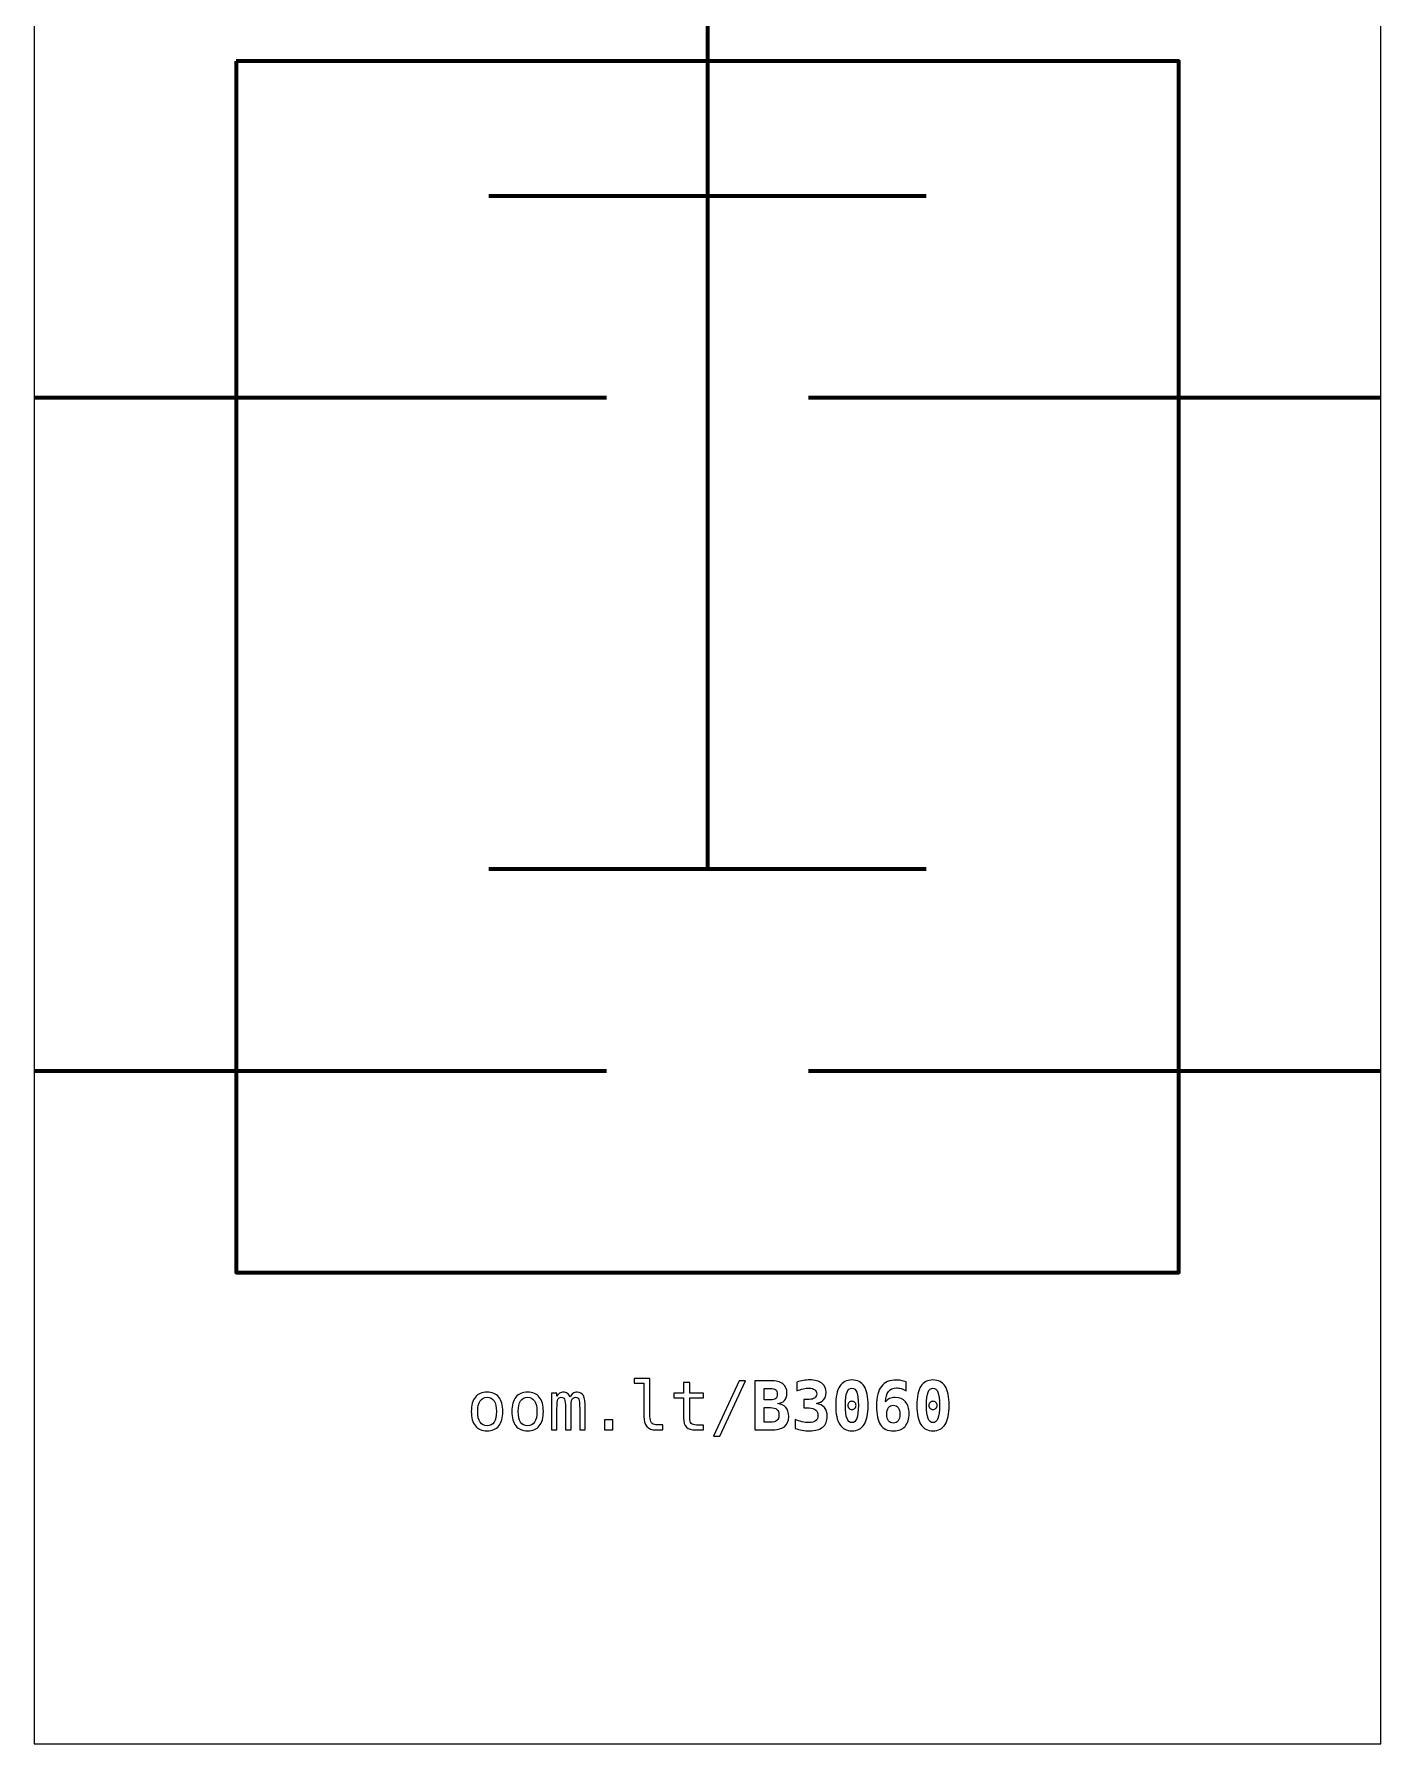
# Model space of a CAD drawing. Header units: centimetres. Extents: x -11.5 to -9.5, y -15.85 to -11.85.
# Drawn here: x -11.5 to -9.5, y -15.85 to -13.31 of the extents above; entities that cross this region are included whole.
import ezdxf

# ---------------------------------------------------------------- set-up
doc = ezdxf.new("R2010")
doc.units = ezdxf.units.CM
doc.header["$MEASUREMENT"] = 0
doc.layers.add('Layer 1', color=7, linetype='Continuous')

msp = doc.modelspace()

# ---------------------------------------------------------------- linework, layer by layer
at = {"layer": 'Layer 1', "color": 7}
msp.add_open_spline([(-11.5, -11.85), (-11.5, -11.85), (-9.5, -11.85), (-9.5, -11.85), (-9.5, -11.85), (-9.5, -11.85), (-9.5, -15.85), (-9.5, -15.85), (-9.5, -15.85), (-9.5, -15.85), (-11.5, -15.85), (-11.5, -15.85), (-11.5, -15.85), (-11.5, -15.85), (-11.5, -11.85), (-11.5, -11.85)], degree=3, knots=[0, 0, 0, 0, 0.25, 0.25, 0.25, 0.25, 0.5, 0.5, 0.5, 0.5, 0.75, 0.75, 0.75, 0.75, 1, 1, 1, 1], dxfattribs=at)
at = {"layer": 'Layer 1', "color": 250, "lineweight": 106}
for points in [[(-10.5, -13.04999), (-10.5, -13.04999), (-10.5, -14.54999), (-10.5, -14.54999)], [(-10.825, -13.55), (-10.825, -13.55), (-10.17501, -13.54998), (-10.17501, -13.54998)], [(-11.5, -13.85), (-11.5, -13.85), (-10.65001, -13.84998), (-10.65001, -13.84998)], [(-10.35, -13.85), (-10.35, -13.85), (-9.50001, -13.84998), (-9.50001, -13.84998)], [(-10.825, -14.55), (-10.825, -14.55), (-10.17501, -14.54998), (-10.17501, -14.54998)], [(-11.5, -14.85), (-11.5, -14.85), (-10.65001, -14.84998), (-10.65001, -14.84998)], [(-10.35, -14.85), (-10.35, -14.85), (-9.50001, -14.84998), (-9.50001, -14.84998)]]:
    msp.add_open_spline(points, degree=3, dxfattribs=at)
at = {"layer": 'Layer 1', "color": 250, "lineweight": 100}
msp.add_open_spline([(-11.2, -13.35), (-11.2, -13.35), (-9.8, -13.35), (-9.8, -13.35), (-9.8, -13.35), (-9.8, -13.35), (-9.8, -15.15), (-9.8, -15.15), (-9.8, -15.15), (-9.8, -15.15), (-11.2, -15.15), (-11.2, -15.15), (-11.2, -15.15), (-11.2, -15.15), (-11.2, -13.35), (-11.2, -13.35)], degree=3, knots=[0, 0, 0, 0, 0.25, 0.25, 0.25, 0.25, 0.5, 0.5, 0.5, 0.5, 0.75, 0.75, 0.75, 0.75, 1, 1, 1, 1], dxfattribs=at)
at = {"layer": 'Layer 1', "color": 250}
for points, knots in [([(-10.58546, -15.3638), (-10.58546, -15.36784), (-10.58472, -15.37087), (-10.58324, -15.37292), (-10.58324, -15.37292), (-10.58176, -15.37497), (-10.57957, -15.376), (-10.57667, -15.376), (-10.57667, -15.376), (-10.57667, -15.376), (-10.56617, -15.376), (-10.56617, -15.376), (-10.56617, -15.376), (-10.56617, -15.376), (-10.56617, -15.38362), (-10.56617, -15.38362), (-10.56617, -15.38362), (-10.56617, -15.38362), (-10.57754, -15.38362), (-10.57754, -15.38362), (-10.57754, -15.38362), (-10.58292, -15.38362), (-10.58707, -15.38189), (-10.59002, -15.37844), (-10.59002, -15.37844), (-10.59297, -15.37499), (-10.59444, -15.3701), (-10.59444, -15.3638), (-10.59444, -15.3638), (-10.59444, -15.3638), (-10.59444, -15.31413), (-10.59444, -15.31413), (-10.59444, -15.31413), (-10.59444, -15.31413), (-10.60884, -15.31413), (-10.60884, -15.31413), (-10.60884, -15.31413), (-10.60884, -15.31413), (-10.60884, -15.3071), (-10.60884, -15.3071), (-10.60884, -15.3071), (-10.60884, -15.3071), (-10.58546, -15.3071), (-10.58546, -15.3071), (-10.58546, -15.3071), (-10.58546, -15.3071), (-10.58546, -15.3638), (-10.58546, -15.3638)], [0, 0, 0, 0, 0.0833333, 0.0833333, 0.0833333, 0.0833333, 0.1666667, 0.1666667, 0.1666667, 0.1666667, 0.25, 0.25, 0.25, 0.25, 0.3333333, 0.3333333, 0.3333333, 0.3333333, 0.4166667, 0.4166667, 0.4166667, 0.4166667, 0.5, 0.5, 0.5, 0.5, 0.5833333, 0.5833333, 0.5833333, 0.5833333, 0.6666667, 0.6666667, 0.6666667, 0.6666667, 0.75, 0.75, 0.75, 0.75, 0.8333333, 0.8333333, 0.8333333, 0.8333333, 0.9166667, 0.9166667, 0.9166667, 0.9166667, 1, 1, 1, 1]), ([(-10.52646, -15.3134), (-10.52646, -15.3134), (-10.52646, -15.32893), (-10.52646, -15.32893), (-10.52646, -15.32893), (-10.52646, -15.32893), (-10.50604, -15.32893), (-10.50604, -15.32893), (-10.50604, -15.32893), (-10.50604, -15.32893), (-10.50604, -15.33592), (-10.50604, -15.33592), (-10.50604, -15.33592), (-10.50604, -15.33592), (-10.52646, -15.33592), (-10.52646, -15.33592), (-10.52646, -15.33592), (-10.52646, -15.33592), (-10.52646, -15.3656), (-10.52646, -15.3656), (-10.52646, -15.3656), (-10.52646, -15.36964), (-10.5257, -15.37245), (-10.52416, -15.37404), (-10.52416, -15.37404), (-10.52263, -15.37564), (-10.51996, -15.37644), (-10.51616, -15.37644), (-10.51616, -15.37644), (-10.51616, -15.37644), (-10.50604, -15.37644), (-10.50604, -15.37644), (-10.50604, -15.37644), (-10.50604, -15.37644), (-10.50604, -15.38362), (-10.50604, -15.38362), (-10.50604, -15.38362), (-10.50604, -15.38362), (-10.51703, -15.38362), (-10.51703, -15.38362), (-10.51703, -15.38362), (-10.52378, -15.38362), (-10.52853, -15.38227), (-10.5313, -15.37957), (-10.5313, -15.37957), (-10.53406, -15.37687), (-10.53545, -15.3722), (-10.53545, -15.3656), (-10.53545, -15.3656), (-10.53545, -15.3656), (-10.53545, -15.33592), (-10.53545, -15.33592), (-10.53545, -15.33592), (-10.53545, -15.33592), (-10.55005, -15.33592), (-10.55005, -15.33592), (-10.55005, -15.33592), (-10.55005, -15.33592), (-10.55005, -15.32893), (-10.55005, -15.32893), (-10.55005, -15.32893), (-10.55005, -15.32893), (-10.53545, -15.32893), (-10.53545, -15.32893), (-10.53545, -15.32893), (-10.53545, -15.32893), (-10.53545, -15.3134), (-10.53545, -15.3134), (-10.53545, -15.3134), (-10.53545, -15.3134), (-10.52646, -15.3134), (-10.52646, -15.3134)], [0, 0, 0, 0, 0.0555556, 0.0555556, 0.0555556, 0.0555556, 0.1111111, 0.1111111, 0.1111111, 0.1111111, 0.1666667, 0.1666667, 0.1666667, 0.1666667, 0.2222222, 0.2222222, 0.2222222, 0.2222222, 0.2777778, 0.2777778, 0.2777778, 0.2777778, 0.3333333, 0.3333333, 0.3333333, 0.3333333, 0.3888889, 0.3888889, 0.3888889, 0.3888889, 0.4444444, 0.4444444, 0.4444444, 0.4444444, 0.5, 0.5, 0.5, 0.5, 0.5555556, 0.5555556, 0.5555556, 0.5555556, 0.6111111, 0.6111111, 0.6111111, 0.6111111, 0.6666667, 0.6666667, 0.6666667, 0.6666667, 0.7222222, 0.7222222, 0.7222222, 0.7222222, 0.7777778, 0.7777778, 0.7777778, 0.7777778, 0.8333333, 0.8333333, 0.8333333, 0.8333333, 0.8888889, 0.8888889, 0.8888889, 0.8888889, 0.9444444, 0.9444444, 0.9444444, 0.9444444, 1, 1, 1, 1]), ([(-10.45282, -15.31071), (-10.45282, -15.31071), (-10.44353, -15.31071), (-10.44353, -15.31071), (-10.44353, -15.31071), (-10.44353, -15.31071), (-10.48192, -15.3929), (-10.48192, -15.3929), (-10.48192, -15.3929), (-10.48192, -15.3929), (-10.49126, -15.3929), (-10.49126, -15.3929), (-10.49126, -15.3929), (-10.49126, -15.3929), (-10.45282, -15.31071), (-10.45282, -15.31071)], [0, 0, 0, 0, 0.25, 0.25, 0.25, 0.25, 0.5, 0.5, 0.5, 0.5, 0.75, 0.75, 0.75, 0.75, 1, 1, 1, 1]), ([(-10.42993, -15.31061), (-10.42993, -15.31061), (-10.40644, -15.31061), (-10.40644, -15.31061), (-10.40644, -15.31061), (-10.39833, -15.31061), (-10.39224, -15.31215), (-10.38816, -15.31523), (-10.38816, -15.31523), (-10.38407, -15.3183), (-10.38202, -15.3229), (-10.38202, -15.32901), (-10.38202, -15.32901), (-10.38202, -15.33372), (-10.38322, -15.33737), (-10.38564, -15.34), (-10.38564, -15.34), (-10.38804, -15.34265), (-10.39158, -15.34417), (-10.39623, -15.3446), (-10.39623, -15.3446), (-10.39066, -15.34515), (-10.38648, -15.34702), (-10.38366, -15.35022), (-10.38366, -15.35022), (-10.38084, -15.3534), (-10.37944, -15.35787), (-10.37944, -15.3636), (-10.37944, -15.3636), (-10.37944, -15.37064), (-10.38156, -15.37572), (-10.38579, -15.37889), (-10.38579, -15.37889), (-10.39003, -15.38204), (-10.39691, -15.38362), (-10.40644, -15.38362), (-10.40644, -15.38362), (-10.40644, -15.38362), (-10.42993, -15.38362), (-10.42993, -15.38362), (-10.42993, -15.38362), (-10.42993, -15.38362), (-10.42993, -15.31061), (-10.42993, -15.31061)], [0, 0, 0, 0, 0.0909091, 0.0909091, 0.0909091, 0.0909091, 0.1818182, 0.1818182, 0.1818182, 0.1818182, 0.2727273, 0.2727273, 0.2727273, 0.2727273, 0.3636364, 0.3636364, 0.3636364, 0.3636364, 0.4545455, 0.4545455, 0.4545455, 0.4545455, 0.5454545, 0.5454545, 0.5454545, 0.5454545, 0.6363636, 0.6363636, 0.6363636, 0.6363636, 0.7272727, 0.7272727, 0.7272727, 0.7272727, 0.8181818, 0.8181818, 0.8181818, 0.8181818, 0.9090909, 0.9090909, 0.9090909, 0.9090909, 1, 1, 1, 1]), ([(-10.34902, -15.351), (-10.34902, -15.351), (-10.35673, -15.351), (-10.35673, -15.351), (-10.35673, -15.351), (-10.35673, -15.351), (-10.35673, -15.3383), (-10.35673, -15.3383), (-10.35673, -15.3383), (-10.35673, -15.3383), (-10.34902, -15.3383), (-10.34902, -15.3383), (-10.34902, -15.3383), (-10.34545, -15.3383), (-10.34267, -15.3376), (-10.3407, -15.33618), (-10.3407, -15.33618), (-10.33873, -15.33477), (-10.33775, -15.33276), (-10.33775, -15.3302), (-10.33775, -15.3302), (-10.33775, -15.3275), (-10.33873, -15.32538), (-10.3407, -15.32386), (-10.3407, -15.32386), (-10.34267, -15.32235), (-10.34545, -15.3216), (-10.34902, -15.3216), (-10.34902, -15.3216), (-10.35175, -15.3216), (-10.35468, -15.32195), (-10.3578, -15.32263), (-10.3578, -15.32263), (-10.36094, -15.32331), (-10.36417, -15.32431), (-10.36752, -15.32561), (-10.36752, -15.32561), (-10.36752, -15.32561), (-10.36752, -15.31253), (-10.36752, -15.31253), (-10.36752, -15.31253), (-10.36417, -15.31151), (-10.36087, -15.31075), (-10.35762, -15.3102), (-10.35762, -15.3102), (-10.35435, -15.30966), (-10.35123, -15.3094), (-10.34823, -15.3094), (-10.34823, -15.3094), (-10.34055, -15.3094), (-10.33457, -15.31108), (-10.33028, -15.31443), (-10.33028, -15.31443), (-10.32598, -15.31778), (-10.32383, -15.3224), (-10.32383, -15.3283), (-10.32383, -15.3283), (-10.32383, -15.33261), (-10.32506, -15.33617), (-10.32755, -15.33892), (-10.32755, -15.33892), (-10.33002, -15.34167), (-10.33355, -15.34347), (-10.33813, -15.3443), (-10.33813, -15.3443), (-10.33293, -15.34522), (-10.32895, -15.3473), (-10.32622, -15.35053), (-10.32622, -15.35053), (-10.32348, -15.35377), (-10.32211, -15.35803), (-10.32211, -15.3633), (-10.32211, -15.3633), (-10.32211, -15.37037), (-10.32438, -15.37575), (-10.3289, -15.37947), (-10.3289, -15.37947), (-10.33343, -15.38319), (-10.34, -15.38504), (-10.34863, -15.38504), (-10.34863, -15.38504), (-10.3523, -15.38504), (-10.35592, -15.38472), (-10.35949, -15.3841), (-10.35949, -15.3841), (-10.36305, -15.38349), (-10.36647, -15.38259), (-10.36972, -15.38142), (-10.36972, -15.38142), (-10.36972, -15.38142), (-10.36972, -15.36804), (-10.36972, -15.36804), (-10.36972, -15.36804), (-10.36665, -15.36957), (-10.36335, -15.37074), (-10.3598, -15.37154), (-10.3598, -15.37154), (-10.35627, -15.37234), (-10.35253, -15.37274), (-10.34863, -15.37274), (-10.34863, -15.37274), (-10.34472, -15.37274), (-10.34163, -15.37184), (-10.33935, -15.37002), (-10.33935, -15.37002), (-10.33707, -15.36822), (-10.33593, -15.36578), (-10.33593, -15.36272), (-10.33593, -15.36272), (-10.33593, -15.35898), (-10.33707, -15.35608), (-10.33935, -15.35405), (-10.33935, -15.35405), (-10.34163, -15.35202), (-10.34485, -15.351), (-10.34902, -15.351)], [0, 0, 0, 0, 0.0344828, 0.0344828, 0.0344828, 0.0344828, 0.0689655, 0.0689655, 0.0689655, 0.0689655, 0.1034483, 0.1034483, 0.1034483, 0.1034483, 0.137931, 0.137931, 0.137931, 0.137931, 0.1724138, 0.1724138, 0.1724138, 0.1724138, 0.2068966, 0.2068966, 0.2068966, 0.2068966, 0.2413793, 0.2413793, 0.2413793, 0.2413793, 0.2758621, 0.2758621, 0.2758621, 0.2758621, 0.3103448, 0.3103448, 0.3103448, 0.3103448, 0.3448276, 0.3448276, 0.3448276, 0.3448276, 0.3793103, 0.3793103, 0.3793103, 0.3793103, 0.4137931, 0.4137931, 0.4137931, 0.4137931, 0.4482759, 0.4482759, 0.4482759, 0.4482759, 0.4827586, 0.4827586, 0.4827586, 0.4827586, 0.5172414, 0.5172414, 0.5172414, 0.5172414, 0.5517241, 0.5517241, 0.5517241, 0.5517241, 0.5862069, 0.5862069, 0.5862069, 0.5862069, 0.6206897, 0.6206897, 0.6206897, 0.6206897, 0.6551724, 0.6551724, 0.6551724, 0.6551724, 0.6896552, 0.6896552, 0.6896552, 0.6896552, 0.7241379, 0.7241379, 0.7241379, 0.7241379, 0.7586207, 0.7586207, 0.7586207, 0.7586207, 0.7931034, 0.7931034, 0.7931034, 0.7931034, 0.8275862, 0.8275862, 0.8275862, 0.8275862, 0.862069, 0.862069, 0.862069, 0.862069, 0.8965517, 0.8965517, 0.8965517, 0.8965517, 0.9310345, 0.9310345, 0.9310345, 0.9310345, 0.9655172, 0.9655172, 0.9655172, 0.9655172, 1, 1, 1, 1]), ([(-10.30961, -15.34723), (-10.30961, -15.33462), (-10.30761, -15.32515), (-10.30361, -15.31885), (-10.30361, -15.31885), (-10.29959, -15.31255), (-10.29357, -15.3094), (-10.28552, -15.3094), (-10.28552, -15.3094), (-10.27746, -15.3094), (-10.27142, -15.31253), (-10.26741, -15.31881), (-10.26741, -15.31881), (-10.2634, -15.3251), (-10.2614, -15.33458), (-10.2614, -15.34723), (-10.2614, -15.34723), (-10.2614, -15.35987), (-10.2634, -15.36934), (-10.26741, -15.37562), (-10.26741, -15.37562), (-10.27142, -15.3819), (-10.27746, -15.38504), (-10.28552, -15.38504), (-10.28552, -15.38504), (-10.29357, -15.38504), (-10.29959, -15.38189), (-10.30361, -15.37559), (-10.30361, -15.37559), (-10.30761, -15.36929), (-10.30961, -15.35983), (-10.30961, -15.34723)], [0, 0, 0, 0, 0.125, 0.125, 0.125, 0.125, 0.25, 0.25, 0.25, 0.25, 0.375, 0.375, 0.375, 0.375, 0.5, 0.5, 0.5, 0.5, 0.625, 0.625, 0.625, 0.625, 0.75, 0.75, 0.75, 0.75, 0.875, 0.875, 0.875, 0.875, 1, 1, 1, 1]), ([(-10.20511, -15.31243), (-10.20511, -15.31243), (-10.20511, -15.32551), (-10.20511, -15.32551), (-10.20511, -15.32551), (-10.20768, -15.32405), (-10.21015, -15.32295), (-10.21251, -15.32221), (-10.21251, -15.32221), (-10.21486, -15.32148), (-10.21713, -15.32111), (-10.21931, -15.32111), (-10.21931, -15.32111), (-10.22451, -15.32111), (-10.22848, -15.32286), (-10.2312, -15.32636), (-10.2312, -15.32636), (-10.23391, -15.32986), (-10.23533, -15.33503), (-10.23546, -15.34187), (-10.23546, -15.34187), (-10.23393, -15.33975), (-10.23198, -15.33817), (-10.22961, -15.3371), (-10.22961, -15.3371), (-10.22723, -15.33605), (-10.22443, -15.33552), (-10.22121, -15.33552), (-10.22121, -15.33552), (-10.21463, -15.33552), (-10.20956, -15.3376), (-10.20598, -15.34175), (-10.20598, -15.34175), (-10.20239, -15.3459), (-10.20061, -15.35178), (-10.20061, -15.3594), (-10.20061, -15.3594), (-10.20061, -15.36757), (-10.20263, -15.3739), (-10.20665, -15.3784), (-10.20665, -15.3784), (-10.21066, -15.38289), (-10.21631, -15.38514), (-10.22361, -15.38514), (-10.22361, -15.38514), (-10.2325, -15.38514), (-10.23895, -15.38215), (-10.24297, -15.3762), (-10.24297, -15.3762), (-10.24698, -15.37024), (-10.249, -15.36062), (-10.249, -15.34733), (-10.249, -15.34733), (-10.249, -15.33472), (-10.24655, -15.32525), (-10.24163, -15.31895), (-10.24163, -15.31895), (-10.23671, -15.31265), (-10.22935, -15.3095), (-10.21951, -15.3095), (-10.21951, -15.3095), (-10.21723, -15.3095), (-10.21488, -15.30975), (-10.21246, -15.31023), (-10.21246, -15.31023), (-10.21003, -15.31071), (-10.20758, -15.31145), (-10.20511, -15.31243)], [0, 0, 0, 0, 0.0588235, 0.0588235, 0.0588235, 0.0588235, 0.1176471, 0.1176471, 0.1176471, 0.1176471, 0.1764706, 0.1764706, 0.1764706, 0.1764706, 0.2352941, 0.2352941, 0.2352941, 0.2352941, 0.2941176, 0.2941176, 0.2941176, 0.2941176, 0.3529412, 0.3529412, 0.3529412, 0.3529412, 0.4117647, 0.4117647, 0.4117647, 0.4117647, 0.4705882, 0.4705882, 0.4705882, 0.4705882, 0.5294118, 0.5294118, 0.5294118, 0.5294118, 0.5882353, 0.5882353, 0.5882353, 0.5882353, 0.6470588, 0.6470588, 0.6470588, 0.6470588, 0.7058824, 0.7058824, 0.7058824, 0.7058824, 0.7647059, 0.7647059, 0.7647059, 0.7647059, 0.8235294, 0.8235294, 0.8235294, 0.8235294, 0.8823529, 0.8823529, 0.8823529, 0.8823529, 0.9411765, 0.9411765, 0.9411765, 0.9411765, 1, 1, 1, 1]), ([(-10.18919, -15.34723), (-10.18919, -15.33462), (-10.18719, -15.32515), (-10.18319, -15.31885), (-10.18319, -15.31885), (-10.17917, -15.31255), (-10.17315, -15.3094), (-10.1651, -15.3094), (-10.1651, -15.3094), (-10.15704, -15.3094), (-10.151, -15.31253), (-10.14699, -15.31881), (-10.14699, -15.31881), (-10.14298, -15.3251), (-10.14098, -15.33458), (-10.14098, -15.34723), (-10.14098, -15.34723), (-10.14098, -15.35987), (-10.14298, -15.36934), (-10.14699, -15.37562), (-10.14699, -15.37562), (-10.151, -15.3819), (-10.15704, -15.38504), (-10.1651, -15.38504), (-10.1651, -15.38504), (-10.17315, -15.38504), (-10.17917, -15.38189), (-10.18319, -15.37559), (-10.18319, -15.37559), (-10.18719, -15.36929), (-10.18919, -15.35983), (-10.18919, -15.34723)], [0, 0, 0, 0, 0.125, 0.125, 0.125, 0.125, 0.25, 0.25, 0.25, 0.25, 0.375, 0.375, 0.375, 0.375, 0.5, 0.5, 0.5, 0.5, 0.625, 0.625, 0.625, 0.625, 0.75, 0.75, 0.75, 0.75, 0.875, 0.875, 0.875, 0.875, 1, 1, 1, 1]), ([(-10.82741, -15.32761), (-10.81983, -15.32761), (-10.81403, -15.33006), (-10.81001, -15.33498), (-10.81001, -15.33498), (-10.80599, -15.3399), (-10.80398, -15.34702), (-10.80398, -15.35632), (-10.80398, -15.35632), (-10.80398, -15.36567), (-10.80598, -15.37279), (-10.80998, -15.37769), (-10.80998, -15.37769), (-10.814, -15.38259), (-10.8198, -15.38504), (-10.82741, -15.38504), (-10.82741, -15.38504), (-10.83501, -15.38504), (-10.8408, -15.38259), (-10.84482, -15.37769), (-10.84482, -15.37769), (-10.84882, -15.37279), (-10.85082, -15.36567), (-10.85082, -15.35632), (-10.85082, -15.35632), (-10.85082, -15.34702), (-10.84882, -15.3399), (-10.84482, -15.33498), (-10.84482, -15.33498), (-10.8408, -15.33006), (-10.83501, -15.32761), (-10.82741, -15.32761)], [0, 0, 0, 0, 0.125, 0.125, 0.125, 0.125, 0.25, 0.25, 0.25, 0.25, 0.375, 0.375, 0.375, 0.375, 0.5, 0.5, 0.5, 0.5, 0.625, 0.625, 0.625, 0.625, 0.75, 0.75, 0.75, 0.75, 0.875, 0.875, 0.875, 0.875, 1, 1, 1, 1]), ([(-10.82741, -15.33523), (-10.83198, -15.33523), (-10.83543, -15.337), (-10.83778, -15.34055), (-10.83778, -15.34055), (-10.84013, -15.3441), (-10.8413, -15.34937), (-10.8413, -15.35632), (-10.8413, -15.35632), (-10.8413, -15.36325), (-10.84013, -15.3685), (-10.83778, -15.37207), (-10.83778, -15.37207), (-10.83543, -15.37564), (-10.83198, -15.37742), (-10.82741, -15.37742), (-10.82741, -15.37742), (-10.82283, -15.37742), (-10.81936, -15.37564), (-10.81701, -15.37207), (-10.81701, -15.37207), (-10.81466, -15.3685), (-10.8135, -15.36325), (-10.8135, -15.35632), (-10.8135, -15.35632), (-10.8135, -15.34937), (-10.81466, -15.3441), (-10.81701, -15.34055), (-10.81701, -15.34055), (-10.81936, -15.337), (-10.82283, -15.33523), (-10.82741, -15.33523)], [0, 0, 0, 0, 0.125, 0.125, 0.125, 0.125, 0.25, 0.25, 0.25, 0.25, 0.375, 0.375, 0.375, 0.375, 0.5, 0.5, 0.5, 0.5, 0.625, 0.625, 0.625, 0.625, 0.75, 0.75, 0.75, 0.75, 0.875, 0.875, 0.875, 0.875, 1, 1, 1, 1]), ([(-10.7672, -15.32761), (-10.75962, -15.32761), (-10.75382, -15.33006), (-10.7498, -15.33498), (-10.7498, -15.33498), (-10.74578, -15.3399), (-10.74377, -15.34702), (-10.74377, -15.35632), (-10.74377, -15.35632), (-10.74377, -15.36567), (-10.74577, -15.37279), (-10.74977, -15.37769), (-10.74977, -15.37769), (-10.75379, -15.38259), (-10.75959, -15.38504), (-10.7672, -15.38504), (-10.7672, -15.38504), (-10.7748, -15.38504), (-10.78059, -15.38259), (-10.78461, -15.37769), (-10.78461, -15.37769), (-10.78861, -15.37279), (-10.79061, -15.36567), (-10.79061, -15.35632), (-10.79061, -15.35632), (-10.79061, -15.34702), (-10.78861, -15.3399), (-10.78461, -15.33498), (-10.78461, -15.33498), (-10.78059, -15.33006), (-10.7748, -15.32761), (-10.7672, -15.32761)], [0, 0, 0, 0, 0.125, 0.125, 0.125, 0.125, 0.25, 0.25, 0.25, 0.25, 0.375, 0.375, 0.375, 0.375, 0.5, 0.5, 0.5, 0.5, 0.625, 0.625, 0.625, 0.625, 0.75, 0.75, 0.75, 0.75, 0.875, 0.875, 0.875, 0.875, 1, 1, 1, 1]), ([(-10.7672, -15.33523), (-10.77177, -15.33523), (-10.77522, -15.337), (-10.77757, -15.34055), (-10.77757, -15.34055), (-10.77992, -15.3441), (-10.78109, -15.34937), (-10.78109, -15.35632), (-10.78109, -15.35632), (-10.78109, -15.36325), (-10.77992, -15.3685), (-10.77757, -15.37207), (-10.77757, -15.37207), (-10.77522, -15.37564), (-10.77177, -15.37742), (-10.7672, -15.37742), (-10.7672, -15.37742), (-10.76262, -15.37742), (-10.75915, -15.37564), (-10.7568, -15.37207), (-10.7568, -15.37207), (-10.75445, -15.3685), (-10.75329, -15.36325), (-10.75329, -15.35632), (-10.75329, -15.35632), (-10.75329, -15.34937), (-10.75445, -15.3441), (-10.7568, -15.34055), (-10.7568, -15.34055), (-10.75915, -15.337), (-10.76262, -15.33523), (-10.7672, -15.33523)], [0, 0, 0, 0, 0.125, 0.125, 0.125, 0.125, 0.25, 0.25, 0.25, 0.25, 0.375, 0.375, 0.375, 0.375, 0.5, 0.5, 0.5, 0.5, 0.625, 0.625, 0.625, 0.625, 0.75, 0.75, 0.75, 0.75, 0.875, 0.875, 0.875, 0.875, 1, 1, 1, 1]), ([(-10.70408, -15.3345), (-10.70298, -15.33215), (-10.70156, -15.33041), (-10.69984, -15.3293), (-10.69984, -15.3293), (-10.69814, -15.32818), (-10.69608, -15.32761), (-10.69368, -15.32761), (-10.69368, -15.32761), (-10.68928, -15.32761), (-10.68617, -15.32931), (-10.68437, -15.33271), (-10.68437, -15.33271), (-10.68256, -15.33612), (-10.68166, -15.34252), (-10.68166, -15.35193), (-10.68166, -15.35193), (-10.68166, -15.35193), (-10.68166, -15.38362), (-10.68166, -15.38362), (-10.68166, -15.38362), (-10.68166, -15.38362), (-10.68986, -15.38362), (-10.68986, -15.38362), (-10.68986, -15.38362), (-10.68986, -15.38362), (-10.68986, -15.35232), (-10.68986, -15.35232), (-10.68986, -15.35232), (-10.68986, -15.3446), (-10.69029, -15.33982), (-10.69116, -15.33793), (-10.69116, -15.33793), (-10.69201, -15.33607), (-10.69359, -15.33513), (-10.69588, -15.33513), (-10.69588, -15.33513), (-10.69848, -15.33513), (-10.70026, -15.33613), (-10.70123, -15.33813), (-10.70123, -15.33813), (-10.70218, -15.34013), (-10.70266, -15.34487), (-10.70266, -15.35232), (-10.70266, -15.35232), (-10.70266, -15.35232), (-10.70266, -15.38362), (-10.70266, -15.38362), (-10.70266, -15.38362), (-10.70266, -15.38362), (-10.71086, -15.38362), (-10.71086, -15.38362), (-10.71086, -15.38362), (-10.71086, -15.38362), (-10.71086, -15.35232), (-10.71086, -15.35232), (-10.71086, -15.35232), (-10.71086, -15.3445), (-10.71133, -15.33968), (-10.71226, -15.33787), (-10.71226, -15.33787), (-10.71318, -15.33605), (-10.71484, -15.33513), (-10.71726, -15.33513), (-10.71726, -15.33513), (-10.71964, -15.33513), (-10.7213, -15.33613), (-10.72221, -15.33813), (-10.72221, -15.33813), (-10.72315, -15.34013), (-10.72361, -15.34487), (-10.72361, -15.35232), (-10.72361, -15.35232), (-10.72361, -15.35232), (-10.72361, -15.38362), (-10.72361, -15.38362), (-10.72361, -15.38362), (-10.72361, -15.38362), (-10.73176, -15.38362), (-10.73176, -15.38362), (-10.73176, -15.38362), (-10.73176, -15.38362), (-10.73176, -15.32893), (-10.73176, -15.32893), (-10.73176, -15.32893), (-10.73176, -15.32893), (-10.72361, -15.32893), (-10.72361, -15.32893), (-10.72361, -15.32893), (-10.72361, -15.32893), (-10.72361, -15.33361), (-10.72361, -15.33361), (-10.72361, -15.33361), (-10.72255, -15.33166), (-10.7212, -15.33018), (-10.71958, -15.32915), (-10.71958, -15.32915), (-10.71798, -15.32813), (-10.71614, -15.32761), (-10.71409, -15.32761), (-10.71409, -15.32761), (-10.71161, -15.32761), (-10.70956, -15.32818), (-10.70791, -15.32931), (-10.70791, -15.32931), (-10.70626, -15.33046), (-10.70499, -15.33218), (-10.70408, -15.3345)], [0, 0, 0, 0, 0.037037, 0.037037, 0.037037, 0.037037, 0.0740741, 0.0740741, 0.0740741, 0.0740741, 0.1111111, 0.1111111, 0.1111111, 0.1111111, 0.1481481, 0.1481481, 0.1481481, 0.1481481, 0.1851852, 0.1851852, 0.1851852, 0.1851852, 0.2222222, 0.2222222, 0.2222222, 0.2222222, 0.2592593, 0.2592593, 0.2592593, 0.2592593, 0.2962963, 0.2962963, 0.2962963, 0.2962963, 0.3333333, 0.3333333, 0.3333333, 0.3333333, 0.3703704, 0.3703704, 0.3703704, 0.3703704, 0.4074074, 0.4074074, 0.4074074, 0.4074074, 0.4444444, 0.4444444, 0.4444444, 0.4444444, 0.4814815, 0.4814815, 0.4814815, 0.4814815, 0.5185185, 0.5185185, 0.5185185, 0.5185185, 0.5555556, 0.5555556, 0.5555556, 0.5555556, 0.5925926, 0.5925926, 0.5925926, 0.5925926, 0.6296296, 0.6296296, 0.6296296, 0.6296296, 0.6666667, 0.6666667, 0.6666667, 0.6666667, 0.7037037, 0.7037037, 0.7037037, 0.7037037, 0.7407407, 0.7407407, 0.7407407, 0.7407407, 0.7777778, 0.7777778, 0.7777778, 0.7777778, 0.8148148, 0.8148148, 0.8148148, 0.8148148, 0.8518519, 0.8518519, 0.8518519, 0.8518519, 0.8888889, 0.8888889, 0.8888889, 0.8888889, 0.9259259, 0.9259259, 0.9259259, 0.9259259, 0.962963, 0.962963, 0.962963, 0.962963, 1, 1, 1, 1]), ([(-10.41601, -15.32208), (-10.41601, -15.32208), (-10.41601, -15.33903), (-10.41601, -15.33903), (-10.41601, -15.33903), (-10.41601, -15.33903), (-10.40644, -15.33903), (-10.40644, -15.33903), (-10.40644, -15.33903), (-10.40279, -15.33903), (-10.40019, -15.33838), (-10.39864, -15.33708), (-10.39864, -15.33708), (-10.39709, -15.33578), (-10.39633, -15.33363), (-10.39633, -15.33063), (-10.39633, -15.33063), (-10.39633, -15.32763), (-10.39711, -15.32546), (-10.39869, -15.32411), (-10.39869, -15.32411), (-10.40028, -15.32276), (-10.40286, -15.32208), (-10.40644, -15.32208), (-10.40644, -15.32208), (-10.40644, -15.32208), (-10.41601, -15.32208), (-10.41601, -15.32208)], [0, 0, 0, 0, 0.1428571, 0.1428571, 0.1428571, 0.1428571, 0.2857143, 0.2857143, 0.2857143, 0.2857143, 0.4285714, 0.4285714, 0.4285714, 0.4285714, 0.5714286, 0.5714286, 0.5714286, 0.5714286, 0.7142857, 0.7142857, 0.7142857, 0.7142857, 0.8571429, 0.8571429, 0.8571429, 0.8571429, 1, 1, 1, 1]), ([(-10.28552, -15.3216), (-10.28886, -15.3216), (-10.29127, -15.32363), (-10.29281, -15.3277), (-10.29281, -15.3277), (-10.29434, -15.33178), (-10.29511, -15.33828), (-10.29511, -15.34723), (-10.29511, -15.34723), (-10.29511, -15.35617), (-10.29434, -15.36265), (-10.29281, -15.36673), (-10.29281, -15.36673), (-10.29127, -15.3708), (-10.28886, -15.37284), (-10.28552, -15.37284), (-10.28552, -15.37284), (-10.28217, -15.37284), (-10.27974, -15.3708), (-10.27821, -15.36673), (-10.27821, -15.36673), (-10.27667, -15.36265), (-10.27591, -15.35617), (-10.27591, -15.34723), (-10.27591, -15.34723), (-10.27591, -15.33828), (-10.27667, -15.33178), (-10.27821, -15.3277), (-10.27821, -15.3277), (-10.27974, -15.32363), (-10.28217, -15.3216), (-10.28552, -15.3216)], [0, 0, 0, 0, 0.125, 0.125, 0.125, 0.125, 0.25, 0.25, 0.25, 0.25, 0.375, 0.375, 0.375, 0.375, 0.5, 0.5, 0.5, 0.5, 0.625, 0.625, 0.625, 0.625, 0.75, 0.75, 0.75, 0.75, 0.875, 0.875, 0.875, 0.875, 1, 1, 1, 1]), ([(-10.29159, -15.34723), (-10.29159, -15.34552), (-10.29101, -15.34407), (-10.28982, -15.3429), (-10.28982, -15.3429), (-10.28866, -15.34172), (-10.28722, -15.34113), (-10.28552, -15.34113), (-10.28552, -15.34113), (-10.28381, -15.34113), (-10.28236, -15.34172), (-10.28119, -15.3429), (-10.28119, -15.3429), (-10.28001, -15.34407), (-10.27942, -15.34552), (-10.27942, -15.34723), (-10.27942, -15.34723), (-10.27942, -15.34893), (-10.28001, -15.35037), (-10.28119, -15.35153), (-10.28119, -15.35153), (-10.28236, -15.35272), (-10.28381, -15.3533), (-10.28552, -15.3533), (-10.28552, -15.3533), (-10.28722, -15.3533), (-10.28866, -15.35272), (-10.28982, -15.35157), (-10.28982, -15.35157), (-10.29101, -15.35042), (-10.29159, -15.34897), (-10.29159, -15.34723)], [0, 0, 0, 0, 0.125, 0.125, 0.125, 0.125, 0.25, 0.25, 0.25, 0.25, 0.375, 0.375, 0.375, 0.375, 0.5, 0.5, 0.5, 0.5, 0.625, 0.625, 0.625, 0.625, 0.75, 0.75, 0.75, 0.75, 0.875, 0.875, 0.875, 0.875, 1, 1, 1, 1]), ([(-10.1651, -15.3216), (-10.16844, -15.3216), (-10.17085, -15.32363), (-10.17239, -15.3277), (-10.17239, -15.3277), (-10.17392, -15.33178), (-10.17469, -15.33828), (-10.17469, -15.34723), (-10.17469, -15.34723), (-10.17469, -15.35617), (-10.17392, -15.36265), (-10.17239, -15.36673), (-10.17239, -15.36673), (-10.17085, -15.3708), (-10.16844, -15.37284), (-10.1651, -15.37284), (-10.1651, -15.37284), (-10.16175, -15.37284), (-10.15932, -15.3708), (-10.15779, -15.36673), (-10.15779, -15.36673), (-10.15625, -15.36265), (-10.15549, -15.35617), (-10.15549, -15.34723), (-10.15549, -15.34723), (-10.15549, -15.33828), (-10.15625, -15.33178), (-10.15779, -15.3277), (-10.15779, -15.3277), (-10.15932, -15.32363), (-10.16175, -15.3216), (-10.1651, -15.3216)], [0, 0, 0, 0, 0.125, 0.125, 0.125, 0.125, 0.25, 0.25, 0.25, 0.25, 0.375, 0.375, 0.375, 0.375, 0.5, 0.5, 0.5, 0.5, 0.625, 0.625, 0.625, 0.625, 0.75, 0.75, 0.75, 0.75, 0.875, 0.875, 0.875, 0.875, 1, 1, 1, 1]), ([(-10.17117, -15.34723), (-10.17117, -15.34552), (-10.17059, -15.34407), (-10.1694, -15.3429), (-10.1694, -15.3429), (-10.16824, -15.34172), (-10.1668, -15.34113), (-10.1651, -15.34113), (-10.1651, -15.34113), (-10.16339, -15.34113), (-10.16194, -15.34172), (-10.16077, -15.3429), (-10.16077, -15.3429), (-10.15959, -15.34407), (-10.159, -15.34552), (-10.159, -15.34723), (-10.159, -15.34723), (-10.159, -15.34893), (-10.15959, -15.35037), (-10.16077, -15.35153), (-10.16077, -15.35153), (-10.16194, -15.35272), (-10.16339, -15.3533), (-10.1651, -15.3533), (-10.1651, -15.3533), (-10.1668, -15.3533), (-10.16824, -15.35272), (-10.1694, -15.35157), (-10.1694, -15.35157), (-10.17059, -15.35042), (-10.17117, -15.34897), (-10.17117, -15.34723)], [0, 0, 0, 0, 0.125, 0.125, 0.125, 0.125, 0.25, 0.25, 0.25, 0.25, 0.375, 0.375, 0.375, 0.375, 0.5, 0.5, 0.5, 0.5, 0.625, 0.625, 0.625, 0.625, 0.75, 0.75, 0.75, 0.75, 0.875, 0.875, 0.875, 0.875, 1, 1, 1, 1]), ([(-10.41601, -15.3505), (-10.41601, -15.3505), (-10.41601, -15.3721), (-10.41601, -15.3721), (-10.41601, -15.3721), (-10.41601, -15.3721), (-10.40644, -15.3721), (-10.40644, -15.3721), (-10.40644, -15.3721), (-10.40184, -15.3721), (-10.39864, -15.37132), (-10.39679, -15.36975), (-10.39679, -15.36975), (-10.39496, -15.36819), (-10.39404, -15.36547), (-10.39404, -15.3616), (-10.39404, -15.3616), (-10.39404, -15.35765), (-10.39501, -15.35482), (-10.39693, -15.35308), (-10.39693, -15.35308), (-10.39884, -15.35137), (-10.40201, -15.3505), (-10.40644, -15.3505), (-10.40644, -15.3505), (-10.40644, -15.3505), (-10.41601, -15.3505), (-10.41601, -15.3505)], [0, 0, 0, 0, 0.1428571, 0.1428571, 0.1428571, 0.1428571, 0.2857143, 0.2857143, 0.2857143, 0.2857143, 0.4285714, 0.4285714, 0.4285714, 0.4285714, 0.5714286, 0.5714286, 0.5714286, 0.5714286, 0.7142857, 0.7142857, 0.7142857, 0.7142857, 0.8571429, 0.8571429, 0.8571429, 0.8571429, 1, 1, 1, 1]), ([(-10.224, -15.34708), (-10.22711, -15.34708), (-10.2295, -15.34822), (-10.23115, -15.35048), (-10.23115, -15.35048), (-10.2328, -15.35275), (-10.23361, -15.35602), (-10.23361, -15.36032), (-10.23361, -15.36032), (-10.23361, -15.36458), (-10.2328, -15.36785), (-10.23115, -15.37012), (-10.23115, -15.37012), (-10.2295, -15.37239), (-10.22711, -15.37352), (-10.224, -15.37352), (-10.224, -15.37352), (-10.22086, -15.37352), (-10.21846, -15.37239), (-10.2168, -15.37012), (-10.2168, -15.37012), (-10.21511, -15.36785), (-10.21428, -15.36458), (-10.21428, -15.36032), (-10.21428, -15.36032), (-10.21428, -15.35605), (-10.21511, -15.35278), (-10.2168, -15.3505), (-10.2168, -15.3505), (-10.21846, -15.34822), (-10.22086, -15.34708), (-10.224, -15.34708)], [0, 0, 0, 0, 0.125, 0.125, 0.125, 0.125, 0.25, 0.25, 0.25, 0.25, 0.375, 0.375, 0.375, 0.375, 0.5, 0.5, 0.5, 0.5, 0.625, 0.625, 0.625, 0.625, 0.75, 0.75, 0.75, 0.75, 0.875, 0.875, 0.875, 0.875, 1, 1, 1, 1]), ([(-10.65298, -15.36872), (-10.65298, -15.36872), (-10.64068, -15.36872), (-10.64068, -15.36872), (-10.64068, -15.36872), (-10.64068, -15.36872), (-10.64068, -15.38362), (-10.64068, -15.38362), (-10.64068, -15.38362), (-10.64068, -15.38362), (-10.65298, -15.38362), (-10.65298, -15.38362), (-10.65298, -15.38362), (-10.65298, -15.38362), (-10.65298, -15.36872), (-10.65298, -15.36872)], [0, 0, 0, 0, 0.25, 0.25, 0.25, 0.25, 0.5, 0.5, 0.5, 0.5, 0.75, 0.75, 0.75, 0.75, 1, 1, 1, 1])]:
    msp.add_open_spline(points, degree=3, knots=knots, dxfattribs=at)

doc.saveas('drawing.dxf')
